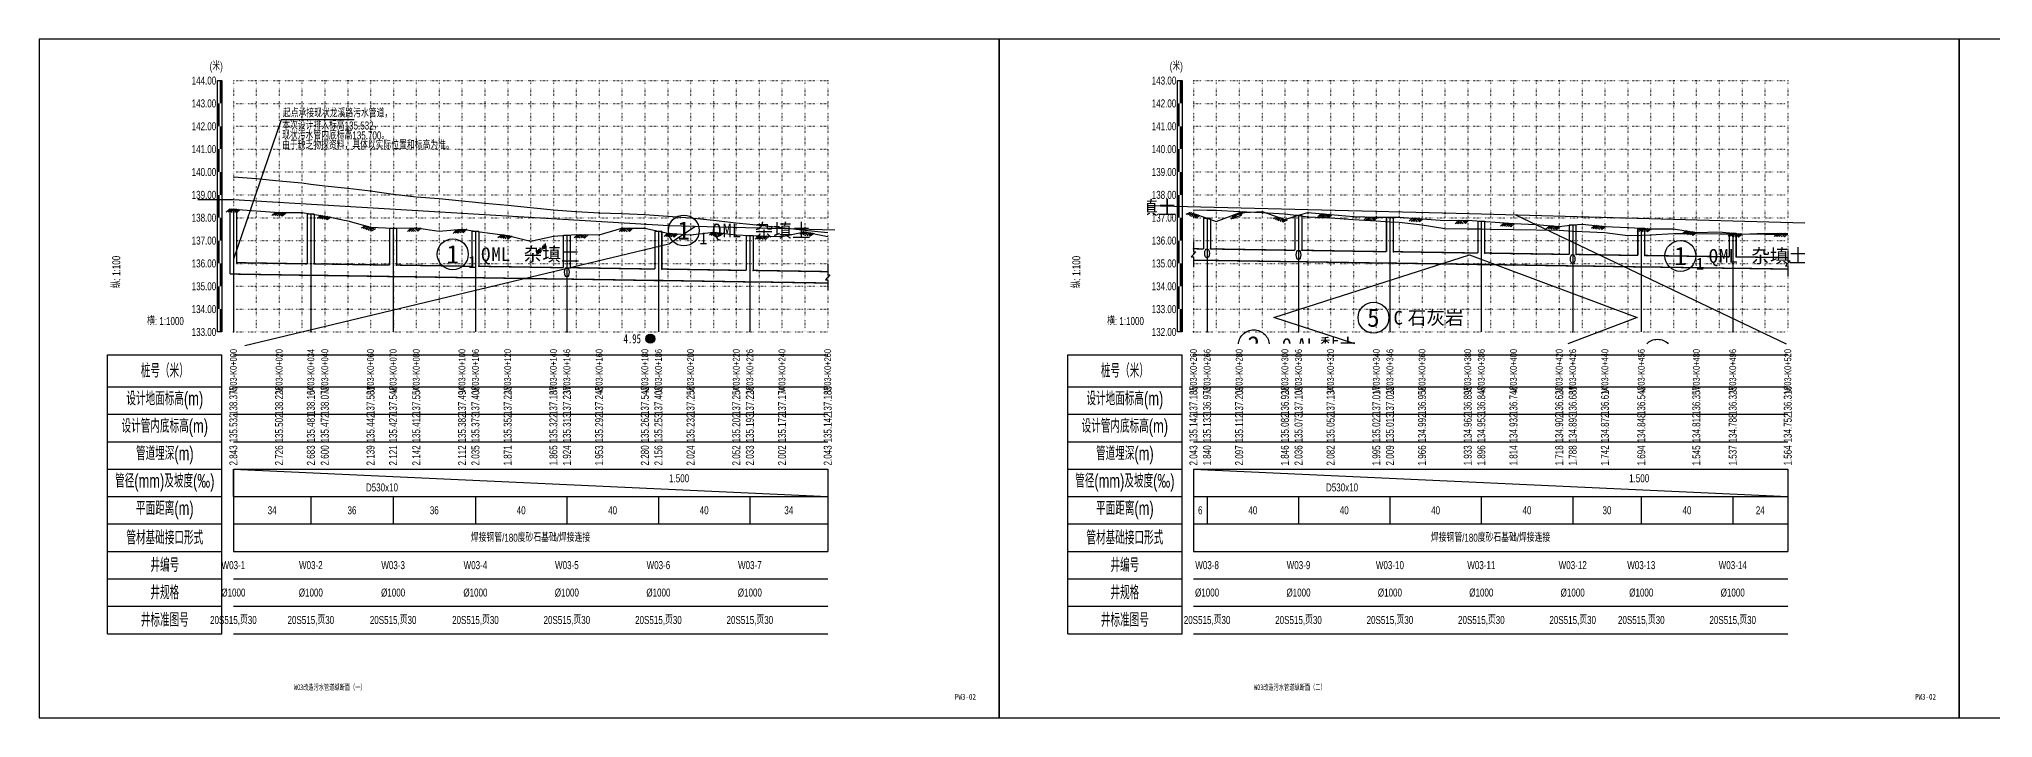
# Model space of a CAD drawing. Extents: x 529262 to 576451, y 2694391 to 2717535.
# Drawn here: x 571451 to 572306, y 2711447 to 2711744 of the extents above; entities that cross this region are included whole.
import ezdxf
from ezdxf.enums import TextEntityAlignment as Align
from ezdxf.xclip import XClip

# ---------------------------------------------------------------- set-up
doc = ezdxf.new("R2010")
doc.units = 0
doc.header["$XCLIPFRAME"] = 0
doc.linetypes.add('DOT', pattern=[6.35, 0, -6.35])
for name, color, linetype in [('GiCAD_PouMian', 7, 'Continuous'), ('GICAD_QUYANG', 7, 'Continuous'), ('GPSCOMMON', 7, 'Continuous'), ('P-说明', 7, 'Continuous'), ('PP-COM', 7, 'Continuous'), ('图框线', 7, 'Continuous'), ('地质-地层符号', 3, 'Continuous'), ('地质-地层线', 7, 'Continuous'), ('地质-地面线', 7, 'Continuous'), ('地质-标贯', 7, 'Continuous'), ('纵断_分栏文字', 7, 'Continuous'), ('纵断_分栏线', 5, 'Continuous'), ('纵断_地面线', 3, 'Continuous'), ('纵断_标注', 2, 'Continuous'), ('纵断_标注_支管', 2, 'Continuous'), ('纵断_表头', 2, 'Continuous'), ('纵断_设计线', 1, 'Continuous'), ('纵断_高程网格', 8, 'DOT')]:
    doc.layers.add(name, color=color, linetype=linetype)
doc.layers.add('纵断污水井', color=7, linetype='Continuous', lineweight=60)
doc.layers.add('纵断污水管', color=224, linetype='Continuous', lineweight=60)
doc.styles.add('JieTuHzTxt', font='smsim.shx', dxfattribs={"width": 0.7, "bigfont": 'smfs.shx'})
doc.styles.add('LZ_FONTS_FS', font='', dxfattribs={"width": 0.7})
doc.styles.add('SEMDI', font='smsim.shx', dxfattribs={"width": 0.75, "bigfont": 'smfs.shx'})
doc.styles.add('SMEDI', font='smsim.shx', dxfattribs={"width": 0.75, "height": 3.5, "bigfont": 'smfs.shx'})
doc.styles.add('地层编号', font='', dxfattribs={"width": 0.7, "height": 4})
doc.styles.add('宋体', font='', dxfattribs={"width": 0.75})
doc.styles.add('岩土名称', font='', dxfattribs={"width": 0.7, "height": 3})
doc.styles.add('时代', font='', dxfattribs={"width": 0.7, "height": 3})
doc.styles.add('标贯动探', font='', dxfattribs={"width": 0.7, "height": 2.5})
doc.styles.get('LZ_FONTS_FS').set_extended_font_data('FangSong_GB2312')
doc.styles.get('地层编号').set_extended_font_data('FangSong_GB2312')
doc.styles.get('宋体').set_extended_font_data('SimSun')
doc.styles.get('岩土名称').set_extended_font_data('FangSong_GB2312')
doc.styles.get('时代').set_extended_font_data('FangSong_GB2312')
doc.styles.get('标贯动探').set_extended_font_data('FangSong_GB2312')
doc.linetypes.add('bzhjcx', pattern='A,0.001,[2,XX1.shx,S=1,R=0,X=1,Y=0],-2', length=2.001)

# ---------------------------------------------------------------- blocks, each defined once
blk = doc.blocks.new('A3WK')
at = {"layer": '图框线'}
blk.add_lwpolyline([(0, 0), (420, 0), (420, 297), (0, 297), (0, 0)], dxfattribs=at)
blk = doc.blocks.new('市政排水（YZ）_zdbt')
at = {"color": 0, "linetype": 'ByBlock', "lineweight": -2}
for p, q in [((-50, 0), (0, 0)), ((-50, -122), (-50, 0)), ((0, -122), (0, 0)), ((-50, -14), (0, -14)), ((-50, -26), (0, -26)), ((-50, -38), (0, -38)), ((-50, -50), (0, -50)), ((-50, -62), (0, -62)), ((-50, -74), (0, -74)), ((-50, -86), (0, -86)), ((-50, -98), (0, -98)), ((-50, -110), (0, -110)), ((-50, -122), (0, -122))]:
    blk.add_line(p, q, dxfattribs=at)
at = {"color": 0, "linetype": 'ByBlock', "lineweight": -2, "char_height": 6, "attachment_point": 5, "style": 'JieTuHzTxt'}
for s, insert in [('桩号（米）', (-25, -7)), ('设计地面标高(m)', (-25, -20)), ('设计管内底标高(m)', (-25, -32)), ('管道埋深(m)', (-25, -44)), ('管径(mm)及坡度(‰)', (-25, -56)), ('平面距离(m)', (-25, -68)), ('管材基础接口形式', (-25, -80)), ('井编号', (-25, -92)), ('井规格', (-25, -104)), ('井标准图号', (-25, -116))]:
    blk.add_mtext(s, dxfattribs=dict(at, insert=insert))
blk = doc.blocks.new('VSDesignLineBlock')
at = {"color": 0, "linetype": 'Continuous'}
for p, q in [((-1.5, 0), (-3, -1.5)), ((-0.75, 0), (-2.25, -1.5)), ((0, 0), (-1.5, -1.5)), ((0, 0), (1.5, -1.5)), ((1.5, 0), (0.75, -0.75)), ((2.25, 0), (1.12, -1.12)), ((3, 0), (1.5, -1.5)), ((-0.98, -0.98), (-0.46, -1.5)), ((-0.5, -0.5), (0.5, -1.5))]:
    blk.add_line(p, q, dxfattribs=at)
blk = doc.blocks.new('A$C00E707AA')
at = {"layer": 'GiCAD_PouMian'}
h = blk.add_hatch(color=8, dxfattribs=at)
edge = h.paths.add_edge_path()
edge.add_arc((91.22, -30.45), 1, 0, 360)
at = {"layer": 'GICAD_QUYANG', "color": 8}
blk.add_circle((91.22, -30.45), 1, dxfattribs=at)
at = {"layer": '地质-地层符号', "color": 8, "linetype": 'Continuous'}
for centre in [(98.53, -6.77), (47.99, -11.97), (236.52, -17.34), (169.39, -30.84), (143.2, -36.89), (231.51, -38.95), (47.99, -43.22), (231.51, -60.83), (47.99, -72.85), (143.2, -71.89)]:
    blk.add_ellipse(centre, major_axis=(0, 3.38), ratio=1, dxfattribs=at)
at = {"layer": '地质-地层线', "color": 8}
for p, q in [((95.22, -9.7), (101.08, -5.85)), ((200.46, -8.36), (271.82, -42.32)), ((0, -32.5), (95.22, -9.7)), ((-20, -32.5), (0, -32.5)), ((271.82, -42.32), (291.82, -42.32))]:
    blk.add_line(p, q, dxfattribs=at)
at = {"layer": '地质-地层线', "color": 8, "linetype": 'bzhjcx'}
for p, q in [((147.58, -30.84), (190.42, -17.09)), ((190.42, -17.09), (227.05, -30.84)), ((190.42, -44.59), (147.58, -30.84)), ((227.05, -30.84), (190.42, -44.59)), ((190.42, -63.09), (271.82, -46.82)), ((271.82, -46.82), (291.82, -46.82)), ((-20, -60), (0, -60)), ((0, -60), (95.22, -70.7)), ((95.22, -70.7), (190.42, -63.09))]:
    blk.add_line(p, q, dxfattribs=at)
at = {"layer": '地质-地面线', "color": 8, "linetype": 'Continuous'}
for p, q in [((-20, 0), (0, 0)), ((0, 0), (95.22, -5.7)), ((95.22, -5.7), (190.42, -8.09)), ((190.42, -8.09), (271.82, -10.32)), ((271.82, -10.32), (291.82, -10.32))]:
    blk.add_line(p, q, dxfattribs=at)
at = {"layer": 'GICAD_QUYANG', "color": 8, "linetype": 'Continuous', "style": 'LZ_FONTS_FS', "width": 0.7}
blk.add_text('4.95', height=2, dxfattribs=at).set_placement((85.34, -31.45))
at = {"layer": '地质-地层符号', "color": 8, "linetype": 'Continuous'}
for s, height, style, p in [('1', 4, '地层编号', (97.15, -8.77)), ('1', 2.6, '地层编号', (101.92, -9.77)), ('Q', 3, '时代', (104.71, -8.27)), ('ML', 3, '时代', (106.99, -8.27)), ('杂填土', 3, '岩土名称', (114.02, -8.27)), ('1', 4, '地层编号', (46.61, -13.97)), ('1', 2.6, '地层编号', (51.38, -14.97)), ('Q', 3, '时代', (54.18, -13.47)), ('ML', 3, '时代', (56.45, -13.47)), ('杂填土', 3, '岩土名称', (63.48, -13.47)), ('1', 4, '地层编号', (235.14, -19.34)), ('Q', 3, '时代', (242.71, -18.84)), ('ML', 3, '时代', (244.98, -18.84)), ('杂填土', 3, '岩土名称', (252.01, -18.84)), ('1', 2.6, '地层编号', (239.91, -20.34)), ('5', 4, '地层编号', (168, -32.84)), ('C', 3, '时代', (173.77, -32.34)), ('石灰岩', 3, '岩土名称', (176.85, -32.34)), ('2', 4, '地层编号', (141.82, -38.89)), ('1', 2.6, '地层编号', (146.59, -39.89)), ('Q', 3, '时代', (149.39, -38.39)), ('AL', 3, '时代', (152.66, -38.39)), ('黏土', 3, '岩土名称', (157.65, -38.39)), ('2', 4, '地层编号', (230.12, -40.95)), ('Q', 3, '时代', (237.69, -40.45)), ('AL', 3, '时代', (240.96, -40.45)), ('黏土', 3, '岩土名称', (245.95, -40.45)), ('2', 4, '地层编号', (46.61, -45.22)), ('Q', 3, '时代', (54.18, -44.72)), ('AL', 3, '时代', (57.45, -44.72)), ('黏土', 3, '岩土名称', (62.44, -44.72)), ('1', 2.6, '地层编号', (234.89, -41.95)), ('1', 2.6, '地层编号', (51.38, -46.22)), ('5', 4, '地层编号', (230.12, -62.83)), ('C', 3, '时代', (235.89, -62.33)), ('石灰岩', 3, '岩土名称', (238.96, -62.33)), ('5', 4, '地层编号', (46.61, -74.85)), ('C', 3, '时代', (52.38, -74.35)), ('石灰岩', 3, '岩土名称', (55.45, -74.35)), ('5', 4, '地层编号', (141.82, -73.89)), ('C', 3, '时代', (147.59, -73.39)), ('石灰岩', 3, '岩土名称', (150.66, -73.39))]:
    blk.add_text(s, height=height, dxfattribs=dict(at, style=style)).set_placement(p)
at = {"layer": '地质-地层符号', "color": 8, "linetype": 'Continuous', "style": '时代', "width": 0.8}
for p in [(151.66, -38.89), (239.96, -40.95), (56.45, -45.22)]:
    blk.add_text('4', height=1.8, dxfattribs=at).set_placement(p)
at = {"layer": '地质-标贯', "color": 8, "linetype": 'Continuous', "style": '标贯动探'}
for p in [(8.2, -49), (280.02, -46.32)]:
    blk.add_text('N=8', height=2.5, dxfattribs=at).set_placement(p)

msp = doc.modelspace()

# ---------------------------------------------------------------- linework, layer by layer
for p in [(571956.269, 2711651.78), (571963.74, 2711651.691), (572003.738, 2711651.091), (572043.725, 2711650.491), (572083.708, 2711649.891), (572123.685, 2711649.292), (572153.686, 2711648.842), (571537.769, 2711645.68), (571571.657, 2711645.172), (571607.657, 2711644.632), (571643.657, 2711644.092), (571683.657, 2711643.492), (571723.712, 2711642.891), (571763.712, 2711642.291), (572193.694, 2711648.242)]:
    msp.add_point(p)
at = {"layer": 'GPSCOMMON'}
for p in [(571536.269, 2711615.361), (571956.269, 2711615.361)]:
    msp.add_point(p, dxfattribs=at)
at = {"layer": 'PP-COM'}
msp.add_line((571451.269, 2711446.518), (576451.269, 2711446.518), dxfattribs=at)
at = {"layer": '纵断_分栏文字'}
for p, q in [((571534.769, 2711669.111), (571537.769, 2711669.111)), ((571568.657, 2711667.004), (571571.657, 2711667.004)), ((572000.738, 2711666.449), (572003.738, 2711666.449)), ((571604.657, 2711660.845), (571607.657, 2711660.845)), ((571640.657, 2711659.441), (571643.657, 2711659.441)), ((571680.657, 2711657.725), (571683.657, 2711657.725)), ((571720.712, 2711659.45), (571723.712, 2711659.45)), ((571760.712, 2711657.622), (571763.712, 2711657.622)), ((571960.74, 2711665.091), (571963.74, 2711665.091)), ((572040.725, 2711665.579), (572043.725, 2711665.579)), ((572080.708, 2711663.848), (572083.708, 2711663.848)), ((572120.685, 2711662.176), (572123.685, 2711662.176)), ((572150.686, 2711660.78), (572153.686, 2711660.78)), ((572190.694, 2711658.606), (572193.694, 2711658.606)), ((571536.269, 2711555.361), (571536.269, 2711543.361)), ((571536.269, 2711555.361), (571536.269, 2711543.361)), ((571536.269, 2711543.361), (571536.269, 2711555.361)), ((571536.269, 2711555.361), (571796.269, 2711543.361)), ((571796.269, 2711555.361), (571796.269, 2711543.361)), ((571956.269, 2711555.361), (571956.269, 2711543.361)), ((571956.269, 2711555.361), (572216.269, 2711543.361)), ((572216.269, 2711555.361), (572216.269, 2711543.361)), ((571536.269, 2711543.361), (571536.269, 2711531.361)), ((571570.157, 2711543.361), (571570.157, 2711531.361)), ((571606.157, 2711543.361), (571606.157, 2711531.361)), ((571642.157, 2711543.361), (571642.157, 2711531.361)), ((571682.157, 2711543.361), (571682.157, 2711531.361)), ((571722.212, 2711543.361), (571722.212, 2711531.361)), ((571762.212, 2711543.361), (571762.212, 2711531.361)), ((571796.269, 2711543.361), (571796.269, 2711531.361)), ((571956.269, 2711543.361), (571956.269, 2711531.361)), ((571962.24, 2711543.361), (571962.24, 2711531.361)), ((572002.238, 2711543.361), (572002.238, 2711531.361)), ((572042.225, 2711543.361), (572042.225, 2711531.361)), ((572082.208, 2711543.361), (572082.208, 2711531.361)), ((572122.185, 2711543.361), (572122.185, 2711531.361)), ((572152.186, 2711543.361), (572152.186, 2711531.361)), ((572192.194, 2711543.361), (572192.194, 2711531.361)), ((572216.269, 2711543.361), (572216.269, 2711531.361)), ((571536.269, 2711531.361), (571536.269, 2711519.361)), ((571536.269, 2711531.361), (571536.269, 2711519.361)), ((571796.269, 2711531.361), (571796.269, 2711519.361)), ((571956.269, 2711531.361), (571956.269, 2711519.361)), ((572216.269, 2711531.361), (572216.269, 2711519.361))]:
    msp.add_line(p, q, dxfattribs=at)
at = {"layer": '纵断_分栏文字', "color": 3}
msp.add_lwpolyline([(571589.152, 2711708.123), (571557.209, 2711708.122), (571536.269, 2711647.287)], dxfattribs=at)
at = {"layer": '纵断_分栏线'}
for p, q in [((571536.269, 2711605.361), (571796.269, 2711605.361)), ((571956.269, 2711605.361), (572216.269, 2711605.361)), ((571536.269, 2711591.361), (571796.269, 2711591.361)), ((571956.269, 2711591.361), (572216.269, 2711591.361)), ((571536.269, 2711579.361), (571796.269, 2711579.361)), ((571956.269, 2711579.361), (572216.269, 2711579.361)), ((571536.269, 2711567.361), (571796.269, 2711567.361)), ((571956.269, 2711567.361), (572216.269, 2711567.361)), ((571536.269, 2711555.361), (571796.269, 2711555.361)), ((571956.269, 2711555.361), (572216.269, 2711555.361)), ((571536.269, 2711543.361), (571796.269, 2711543.361)), ((571956.269, 2711543.361), (572216.269, 2711543.361)), ((571536.269, 2711531.361), (571796.269, 2711531.361)), ((571956.269, 2711531.361), (572216.269, 2711531.361)), ((571536.269, 2711519.361), (571796.269, 2711519.361)), ((571956.269, 2711519.361), (572216.269, 2711519.361)), ((571536.269, 2711507.361), (571796.269, 2711507.361)), ((571956.269, 2711507.361), (572216.269, 2711507.361)), ((571536.269, 2711495.361), (571796.269, 2711495.361)), ((571956.269, 2711495.361), (572216.269, 2711495.361)), ((571536.269, 2711483.361), (571796.269, 2711483.361)), ((571956.269, 2711483.361), (572216.269, 2711483.361))]:
    msp.add_line(p, q, dxfattribs=at)
at = {"layer": '纵断_地面线'}
for points in [[(571536.269, 2711683.301), (571546.269, 2711682.521), (571556.269, 2711681.561), (571566.269, 2711680.601), (571570.157, 2711680.096), (571576.269, 2711679.301), (571586.269, 2711678.351), (571596.269, 2711677.061), (571606.157, 2711675.726), (571606.269, 2711675.711), (571616.269, 2711674.501), (571626.269, 2711673.701), (571636.269, 2711672.741), (571642.157, 2711672.176), (571646.269, 2711671.781), (571656.269, 2711670.821), (571666.269, 2711669.851), (571676.269, 2711668.871), (571682.157, 2711668.365), (571686.269, 2711668.011), (571696.269, 2711667.541), (571706.269, 2711667.171), (571716.269, 2711666.801), (571722.212, 2711666.337), (571726.269, 2711666.021), (571736.269, 2711665.291), (571746.269, 2711664.231), (571756.269, 2711663.171), (571762.212, 2711662.541), (571766.269, 2711662.111), (571776.269, 2711661.051), (571786.269, 2711659.941), (571796.269, 2711658.871)], [(571956.269, 2711668.871), (571962.24, 2711668.728), (571966.269, 2711668.631), (571976.269, 2711668.131), (571986.269, 2711667.611), (571996.269, 2711667.041), (572002.238, 2711666.307), (572006.269, 2711665.811), (572016.269, 2711665.331), (572026.269, 2711664.511), (572036.269, 2711663.961), (572042.225, 2711663.627), (572046.269, 2711663.401), (572056.269, 2711662.251), (572066.269, 2711660.681), (572076.269, 2711660.511), (572082.208, 2711660.422), (572086.269, 2711660.361), (572096.269, 2711660.211), (572106.269, 2711660.021), (572116.269, 2711659.881), (572122.185, 2711659.544), (572126.269, 2711659.311), (572136.269, 2711658.871), (572146.269, 2711657.521), (572152.186, 2711657.71), (572156.269, 2711657.841), (572166.269, 2711658.381), (572176.269, 2711658.411), (572186.269, 2711658.321), (572192.194, 2711658.273), (572196.269, 2711658.241), (572206.269, 2711658.151), (572216.269, 2711658.141)]]:
    msp.add_lwpolyline(points, dxfattribs=at)
at = {"layer": '纵断_标注'}
for p, q in [((571536.269, 2711669.111), (571536.269, 2711615.361)), ((571570.157, 2711667.004), (571570.157, 2711615.361)), ((572002.238, 2711666.449), (572002.238, 2711615.361)), ((571606.157, 2711660.845), (571606.157, 2711615.361)), ((571642.157, 2711659.441), (571642.157, 2711615.361)), ((571682.157, 2711657.725), (571682.157, 2711615.361)), ((571722.212, 2711659.45), (571722.212, 2711615.361)), ((571762.212, 2711657.622), (571762.212, 2711615.361)), ((571962.24, 2711665.091), (571962.24, 2711615.361)), ((572042.225, 2711665.579), (572042.225, 2711615.361)), ((572082.208, 2711663.848), (572082.208, 2711615.361)), ((572122.185, 2711662.176), (572122.185, 2711615.361)), ((572152.186, 2711660.78), (572152.186, 2711615.361)), ((572192.194, 2711658.606), (572192.194, 2711615.361))]:
    msp.add_line(p, q, dxfattribs=at)
for points in [[(571481.269, 2711615.361, 0, 0, 0), (571481.269, 2711640.694, 1, 0, 0), (571481.269, 2711648.694, 0, 0, 0)], [(571901.269, 2711615.361, 0, 0, 0), (571901.269, 2711640.694, 1, 0, 0), (571901.269, 2711648.694, 0, 0, 0)], [(571481.269, 2711615.361, 0, 0, 0), (571506.603, 2711615.361, 1, 0, 0), (571514.603, 2711615.361, 0, 0, 0)], [(571901.269, 2711615.361, 0, 0, 0), (571926.603, 2711615.361, 1, 0, 0), (571934.603, 2711615.361, 0, 0, 0)]]:
    msp.add_lwpolyline(points, format="xyseb", dxfattribs=at)
for points in [[(571956.269, 2711654.78), (571956.269, 2711650.38), (571957.269, 2711650.38), (571955.269, 2711648.18), (571956.269, 2711648.18), (571956.269, 2711643.78)], [(572216.269, 2711650.88), (572216.269, 2711646.48), (572217.269, 2711646.48), (572215.269, 2711644.28), (572216.269, 2711644.28), (572216.269, 2711639.88)], [(571796.269, 2711644.78), (571796.269, 2711640.38), (571797.269, 2711640.38), (571795.269, 2711638.18), (571796.269, 2711638.18), (571796.269, 2711633.78)]]:
    msp.add_lwpolyline(points, dxfattribs=at)
at = {"layer": '纵断_标注_支管'}
for p in [(571682.157, 2711615.361), (571682.157, 2711615.361), (571962.24, 2711615.361), (571962.24, 2711615.361), (572002.238, 2711615.361), (572122.185, 2711615.361), (572122.185, 2711615.361)]:
    msp.add_point(p, dxfattribs=at)
at = {"layer": '纵断_表头', "const_width": 1}
for points in [[(571530.769, 2711715.361), (571530.769, 2711725.361)], [(571950.769, 2711715.361), (571950.769, 2711725.361)], [(571529.769, 2711705.361), (571529.769, 2711715.361)], [(571949.769, 2711705.361), (571949.769, 2711715.361)], [(571530.769, 2711695.361), (571530.769, 2711705.361)], [(571950.769, 2711695.361), (571950.769, 2711705.361)], [(571529.769, 2711685.361), (571529.769, 2711695.361)], [(571949.769, 2711685.361), (571949.769, 2711695.361)], [(571530.769, 2711675.361), (571530.769, 2711685.361)], [(571950.769, 2711675.361), (571950.769, 2711685.361)], [(571529.769, 2711665.361), (571529.769, 2711675.361)], [(571949.769, 2711665.361), (571949.769, 2711675.361)], [(571530.769, 2711655.361), (571530.769, 2711665.361)], [(571950.769, 2711655.361), (571950.769, 2711665.361)], [(571529.769, 2711645.361), (571529.769, 2711655.361)], [(571949.769, 2711645.361), (571949.769, 2711655.361)], [(571530.769, 2711635.361), (571530.769, 2711645.361)], [(571950.769, 2711635.361), (571950.769, 2711645.361)], [(571529.769, 2711625.361), (571529.769, 2711635.361)], [(571949.769, 2711625.361), (571949.769, 2711635.361)], [(571530.769, 2711615.361), (571530.769, 2711625.361)], [(571950.769, 2711615.361), (571950.769, 2711625.361)]]:
    msp.add_lwpolyline(points, dxfattribs=at)
at = {"layer": '纵断_表头'}
for points in [[(571531.269, 2711615.361), (571529.269, 2711615.361), (571529.269, 2711725.361), (571531.269, 2711725.361), (571531.269, 2711615.361)], [(571951.269, 2711615.361), (571949.269, 2711615.361), (571949.269, 2711725.361), (571951.269, 2711725.361), (571951.269, 2711615.361)]]:
    msp.add_lwpolyline(points, dxfattribs=at)
at = {"layer": '纵断_设计线'}
for points in [[(571536.269, 2711669.111), (571546.269, 2711668.391), (571556.269, 2711667.641), (571566.269, 2711667.591), (571570.157, 2711667.004), (571576.269, 2711666.081), (571586.269, 2711664.061), (571596.269, 2711661.171), (571606.157, 2711660.845), (571606.269, 2711660.841), (571616.269, 2711660.901), (571626.269, 2711659.541), (571636.269, 2711660.301), (571642.157, 2711659.441), (571646.269, 2711658.841), (571656.269, 2711657.591), (571666.269, 2711655.163), (571676.269, 2711657.231), (571682.157, 2711657.725), (571686.269, 2711658.071), (571696.269, 2711657.811), (571706.269, 2711660.761), (571716.269, 2711660.781), (571722.212, 2711659.45), (571726.269, 2711658.541), (571736.269, 2711657.921), (571746.269, 2711659.031), (571756.269, 2711657.901), (571762.212, 2711657.622), (571766.269, 2711657.431), (571776.269, 2711657.101), (571786.269, 2711659.201), (571796.269, 2711657.211)], [(571956.269, 2711667.211), (571962.24, 2711665.091), (571966.269, 2711663.661), (571976.269, 2711667.451), (571986.269, 2711668.111), (571996.269, 2711664.641), (572002.238, 2711666.449), (572006.269, 2711667.671), (572016.269, 2711666.701), (572026.269, 2711665.911), (572036.269, 2711665.531), (572042.225, 2711665.579), (572046.269, 2711665.611), (572056.269, 2711664.941), (572066.269, 2711664.121), (572076.269, 2711664.311), (572082.208, 2711663.848), (572086.269, 2711663.531), (572096.269, 2711662.821), (572106.269, 2711662.441), (572116.269, 2711661.561), (572122.185, 2711662.176), (572126.269, 2711662.601), (572136.269, 2711661.501), (572146.269, 2711661.111), (572152.186, 2711660.78), (572156.269, 2711660.551), (572166.269, 2711660.431), (572176.269, 2711658.931), (572186.269, 2711659.181), (572192.194, 2711658.606), (572196.269, 2711658.211), (572206.269, 2711658.661), (572216.269, 2711658.521)]]:
    msp.add_lwpolyline(points, dxfattribs=at)
at = {"layer": '纵断_高程网格', "ltscale": 0.0787}
for p, q in [((571536.269, 2711725.361), (571796.269, 2711725.361)), ((571536.269, 2711725.361), (571536.269, 2711615.361)), ((571546.269, 2711725.361), (571546.269, 2711615.361)), ((571556.269, 2711725.361), (571556.269, 2711615.361)), ((571566.269, 2711725.361), (571566.269, 2711615.361)), ((571576.269, 2711725.361), (571576.269, 2711615.361)), ((571586.269, 2711725.361), (571586.269, 2711615.361)), ((571596.269, 2711725.361), (571596.269, 2711615.361)), ((571606.269, 2711725.361), (571606.269, 2711615.361)), ((571616.269, 2711725.361), (571616.269, 2711615.361)), ((571626.269, 2711725.361), (571626.269, 2711615.361)), ((571636.269, 2711725.361), (571636.269, 2711615.361)), ((571646.269, 2711725.361), (571646.269, 2711615.361)), ((571656.269, 2711725.361), (571656.269, 2711615.361)), ((571666.269, 2711725.361), (571666.269, 2711615.361)), ((571676.269, 2711725.361), (571676.269, 2711615.361)), ((571686.269, 2711725.361), (571686.269, 2711615.361)), ((571696.269, 2711725.361), (571696.269, 2711615.361)), ((571706.269, 2711725.361), (571706.269, 2711615.361)), ((571716.269, 2711725.361), (571716.269, 2711615.361)), ((571726.269, 2711725.361), (571726.269, 2711615.361)), ((571736.269, 2711725.361), (571736.269, 2711615.361)), ((571746.269, 2711725.361), (571746.269, 2711615.361)), ((571756.269, 2711725.361), (571756.269, 2711615.361)), ((571766.269, 2711725.361), (571766.269, 2711615.361)), ((571776.269, 2711725.361), (571776.269, 2711615.361)), ((571786.269, 2711725.361), (571786.269, 2711615.361)), ((571796.269, 2711725.361), (571796.269, 2711615.361)), ((571956.269, 2711725.361), (572216.269, 2711725.361)), ((571956.269, 2711725.361), (571956.269, 2711615.361)), ((571966.269, 2711725.361), (571966.269, 2711615.361)), ((571976.269, 2711725.361), (571976.269, 2711615.361)), ((571986.269, 2711725.361), (571986.269, 2711615.361)), ((571996.269, 2711725.361), (571996.269, 2711615.361)), ((572006.269, 2711725.361), (572006.269, 2711615.361)), ((572016.269, 2711725.361), (572016.269, 2711615.361)), ((572026.269, 2711725.361), (572026.269, 2711615.361)), ((572036.269, 2711725.361), (572036.269, 2711615.361)), ((572046.269, 2711725.361), (572046.269, 2711615.361)), ((572056.269, 2711725.361), (572056.269, 2711615.361)), ((572066.269, 2711725.361), (572066.269, 2711615.361)), ((572076.269, 2711725.361), (572076.269, 2711615.361)), ((572086.269, 2711725.361), (572086.269, 2711615.361)), ((572096.269, 2711725.361), (572096.269, 2711615.361)), ((572106.269, 2711725.361), (572106.269, 2711615.361)), ((572116.269, 2711725.361), (572116.269, 2711615.361)), ((572126.269, 2711725.361), (572126.269, 2711615.361)), ((572136.269, 2711725.361), (572136.269, 2711615.361)), ((572146.269, 2711725.361), (572146.269, 2711615.361)), ((572156.269, 2711725.361), (572156.269, 2711615.361)), ((572166.269, 2711725.361), (572166.269, 2711615.361)), ((572176.269, 2711725.361), (572176.269, 2711615.361)), ((572186.269, 2711725.361), (572186.269, 2711615.361)), ((572196.269, 2711725.361), (572196.269, 2711615.361)), ((572206.269, 2711725.361), (572206.269, 2711615.361)), ((572216.269, 2711725.361), (572216.269, 2711615.361)), ((571536.269, 2711715.361), (571796.269, 2711715.361)), ((571956.269, 2711715.361), (572216.269, 2711715.361)), ((571536.269, 2711705.361), (571796.269, 2711705.361)), ((571956.269, 2711705.361), (572216.269, 2711705.361)), ((571536.269, 2711695.361), (571796.269, 2711695.361)), ((571956.269, 2711695.361), (572216.269, 2711695.361)), ((571536.269, 2711685.361), (571796.269, 2711685.361)), ((571956.269, 2711685.361), (572216.269, 2711685.361)), ((571536.269, 2711675.361), (571796.269, 2711675.361)), ((571956.269, 2711675.361), (572216.269, 2711675.361)), ((571536.269, 2711665.361), (571796.269, 2711665.361)), ((571956.269, 2711665.361), (572216.269, 2711665.361)), ((571536.269, 2711655.361), (571796.269, 2711655.361)), ((571956.269, 2711655.361), (572216.269, 2711655.361)), ((571536.269, 2711645.361), (571796.269, 2711645.361)), ((571956.269, 2711645.361), (572216.269, 2711645.361)), ((571536.269, 2711635.361), (571796.269, 2711635.361)), ((571956.269, 2711635.361), (572216.269, 2711635.361)), ((571536.269, 2711625.361), (571796.269, 2711625.361)), ((571956.269, 2711625.361), (572216.269, 2711625.361)), ((571536.269, 2711615.361), (571796.269, 2711615.361)), ((571956.269, 2711615.361), (572216.269, 2711615.361))]:
    msp.add_line(p, q, dxfattribs=at)
at = {"layer": '纵断污水井', "const_width": 0.6}
for points in [[(571534.769, 2711669.111), (571534.769, 2711640.68)], [(571537.769, 2711669.111), (571537.769, 2711645.681)], [(571568.657, 2711667.004), (571568.657, 2711645.172)], [(571571.657, 2711667.004), (571571.657, 2711645.171)], [(572000.738, 2711666.449), (572000.738, 2711651.091)], [(572003.738, 2711666.449), (572003.738, 2711651.091)], [(572040.725, 2711665.579), (572040.725, 2711650.491)], [(572043.725, 2711665.579), (572043.725, 2711650.491)], [(571604.657, 2711660.845), (571604.657, 2711644.632)], [(571607.657, 2711660.845), (571607.657, 2711644.631)], [(571640.657, 2711659.441), (571640.657, 2711644.092)], [(571643.657, 2711659.441), (571643.657, 2711644.091)], [(571680.657, 2711657.725), (571680.657, 2711643.492)], [(571683.657, 2711657.725), (571683.657, 2711643.491)], [(571720.712, 2711659.45), (571720.712, 2711642.891)], [(571723.712, 2711659.45), (571723.712, 2711642.891)], [(571760.712, 2711657.622), (571760.712, 2711642.291)], [(571763.712, 2711657.622), (571763.712, 2711642.291)], [(571960.74, 2711665.091), (571960.74, 2711651.691)], [(571963.74, 2711665.091), (571963.74, 2711651.691)], [(572080.708, 2711663.848), (572080.708, 2711649.891)], [(572083.708, 2711663.848), (572083.708, 2711649.891)], [(572120.685, 2711662.176), (572120.685, 2711649.292)], [(572123.685, 2711662.176), (572123.685, 2711649.291)], [(572150.686, 2711660.78), (572150.686, 2711648.842)], [(572153.686, 2711660.78), (572153.686, 2711648.841)], [(572190.694, 2711658.606), (572190.694, 2711648.242)], [(572193.694, 2711658.606), (572193.694, 2711648.241)], [(571534.769, 2711640.681), (571537.769, 2711640.681)], [(571568.657, 2711640.171), (571571.657, 2711640.171)], [(571960.74, 2711646.691), (571963.74, 2711646.691)], [(572000.738, 2711646.091), (572003.738, 2711646.091)], [(572040.725, 2711645.491), (572043.725, 2711645.491)], [(572080.708, 2711644.891), (572083.708, 2711644.891)], [(572120.685, 2711644.291), (572123.685, 2711644.291)], [(572150.686, 2711643.841), (572153.686, 2711643.841)], [(572190.694, 2711643.241), (572193.694, 2711643.241)], [(571604.657, 2711639.631), (571607.657, 2711639.631)], [(571640.657, 2711639.091), (571643.657, 2711639.091)], [(571680.657, 2711638.491), (571683.657, 2711638.491)], [(571720.712, 2711637.891), (571723.712, 2711637.891)], [(571760.712, 2711637.291), (571763.712, 2711637.291)]]:
    msp.add_lwpolyline(points, dxfattribs=at)
at = {"layer": '纵断污水管', "const_width": 0.6}
for points in [[(571956.269, 2711651.78), (571960.74, 2711651.691)], [(571963.74, 2711651.691), (572000.738, 2711651.091)], [(572003.738, 2711651.091), (572040.725, 2711650.491)], [(572043.725, 2711650.491), (572080.708, 2711649.891)], [(572083.708, 2711649.891), (572120.685, 2711649.292)], [(572123.685, 2711649.292), (572150.686, 2711648.842)], [(572153.686, 2711648.842), (572190.694, 2711648.242)], [(571537.769, 2711645.68), (571568.657, 2711645.172)], [(571537.769, 2711640.68), (571568.657, 2711640.172)], [(571571.657, 2711645.172), (571604.657, 2711644.632)], [(571571.657, 2711640.172), (571604.657, 2711639.632)], [(571607.657, 2711644.632), (571640.657, 2711644.092)], [(571643.657, 2711644.092), (571680.657, 2711643.492)], [(571683.657, 2711643.492), (571720.712, 2711642.891)], [(571723.712, 2711642.891), (571760.712, 2711642.291)], [(571763.712, 2711642.291), (571796.269, 2711641.78)], [(571956.269, 2711646.78), (571960.74, 2711646.691)], [(571963.74, 2711646.691), (572000.738, 2711646.091)], [(572003.738, 2711646.091), (572040.725, 2711645.491)], [(572043.725, 2711645.491), (572080.708, 2711644.891)], [(572083.708, 2711644.891), (572120.685, 2711644.292)], [(572123.685, 2711644.292), (572150.686, 2711643.842)], [(572153.686, 2711643.842), (572190.694, 2711643.242)], [(572193.694, 2711648.242), (572216.269, 2711647.88)], [(572193.694, 2711643.242), (572216.269, 2711642.88)], [(571607.657, 2711639.632), (571640.657, 2711639.092)], [(571643.657, 2711639.092), (571680.657, 2711638.492)], [(571683.657, 2711638.492), (571720.712, 2711637.891)], [(571723.712, 2711637.891), (571760.712, 2711637.291)], [(571763.712, 2711637.291), (571796.269, 2711636.78)]]:
    msp.add_lwpolyline(points, dxfattribs=at)
at = {"layer": '纵断污水管', "lineweight": 30}
for centre in [(571962.24, 2711649.731), (571962.24, 2711649.731), (572002.238, 2711649.131), (572122.185, 2711647.332), (572122.185, 2711647.332), (571682.157, 2711641.532), (571682.157, 2711641.532)]:
    msp.add_ellipse(centre, major_axis=(0, 2), ratio=0.5, dxfattribs=at)

# ---------------------------------------------------------------- block references
at = {"layer": 'GPSCOMMON'}
ref = msp.add_blockref('A$C00E707AA', (571696.269, 2711683.311), dxfattribs=dict(at, xscale=2, yscale=2))
XClip(ref).set_block_clipping_path([(119.871289846, -36.534542125), (263.7473513965, 1.5076587866)])
ref = msp.add_blockref('A$C00E707AA', (571536.269, 2711673.311), dxfattribs=dict(at, xscale=2, yscale=2))
XClip(ref).set_block_clipping_path([(-7.8105536246, -31.8971695665), (131.5426448746, 8.7056341695)])
at = {"layer": '纵断_标注'}
for p, rotation in [((571536.269, 2711669.111), 355.8818128185699), ((571556.215, 2711667.645), 355.7108492987629), ((571576.104, 2711666.106), 351.4132122452507), ((571956.269, 2711667.211), 340.455191454332), ((571975.049, 2711666.988), 20.75670817743034), ((571994.463, 2711665.268), 340.8632258195187), ((572013.872, 2711666.933), 354.4596531251592), ((571595.521, 2711661.387), 343.8807144461231), ((571615.485, 2711660.896), 0.3437705521955988), ((571635.367, 2711660.232), 4.346124353380049), ((571655.189, 2711657.726), 352.874983650933), ((571688.422, 2711658.015), 358.5106452747453), ((571707.994, 2711660.764), 0.1145914063444935), ((571727.743, 2711658.45), 356.4522029297349), ((571747.656, 2711658.874), 353.5529249977827), ((571767.59, 2711657.387), 358.1099251763836), ((571787.346, 2711658.987), 348.7451702010762), ((572033.825, 2711665.624), 357.8238116816099), ((572053.806, 2711665.106), 356.166912484996), ((572073.765, 2711664.263), 1.088488564120865), ((572093.716, 2711663.002), 355.9388156923055), ((572113.673, 2711661.789), 354.970927706376), ((572133.565, 2711661.798), 353.7227031125733), ((572153.53, 2711660.704), 356.7947840677749), ((572173.445, 2711659.355), 351.4692343898597), ((572193.377, 2711658.491), 354.4596424121939), ((572213.352, 2711658.562), 359.197911489319), ((571670.37, 2711652.111), 40.95798066964991)]:
    msp.add_blockref('VSDesignLineBlock', p, dxfattribs=dict(at, rotation=rotation))
at = {"layer": '纵断_表头'}
for name, p in [('A3WK', (571451.268, 2711446.514)), ('A3WK', (571451.269, 2711446.515)), ('A3WK', (571871.268, 2711446.514)), ('A3WK', (571871.269, 2711446.515)), ('A3WK', (572291.268, 2711446.514)), ('A3WK', (572291.269, 2711446.515)), ('市政排水（YZ）_zdbt', (571531.269, 2711605.361)), ('市政排水（YZ）_zdbt', (571951.269, 2711605.361))]:
    msp.add_blockref(name, p, dxfattribs=at)

# ---------------------------------------------------------------- texts
at = {"layer": 'P-说明', "style": '宋体'}
for s, width, p in [('W03改造污水管道纵断面（一）', 0.65, (571578.466, 2711459.975)), ('W03改造污水管道纵断面（二）', 0.65, (571998.466, 2711459.975)), ('PW3-02', 0.75, (571856.54, 2711455.745)), ('PW3-02', 0.75, (572276.54, 2711455.745))]:
    msp.add_text(s, height=2.5, dxfattribs=dict(at, width=width)).set_placement(p, align=Align.MIDDLE_CENTER)
at = {"layer": '纵断_分栏文字', "color": 3, "style": 'SMEDI', "width": 0.75}
for s, p in [('起点承接现状龙溪路污水管道，', (571557.961, 2711709.281)), ('现状污水管内底标高135.700。', (571557.605, 2711699.637)), ('本次设计排入标高135.532，', (571557.639, 2711703.944)), ('由于缺乏物探资料，具体以实际位置和标高为准。', (571557.57, 2711695.33))]:
    msp.add_text(s, height=3.5, rotation=0.000481, dxfattribs=at).set_placement(p)
at = {"layer": '纵断_分栏文字', "style": 'SEMDI'}
for s, height, width, p in [('W03-K0+034', 3, 0.65, (571570.157, 2711598.361)), ('W03-K0+000', 3, 0.65, (571536.269, 2711598.361)), ('W03-K0+020', 3, 0.65, (571556.269, 2711598.361)), ('W03-K0+040', 3, 0.65, (571576.269, 2711598.361)), ('W03-K0+060', 3, 0.65, (571596.269, 2711598.361)), ('W03-K0+070', 3, 0.65, (571606.157, 2711598.361)), ('W03-K0+080', 3, 0.65, (571616.269, 2711598.361)), ('W03-K0+100', 3, 0.65, (571636.269, 2711598.361)), ('W03-K0+106', 3, 0.65, (571642.157, 2711598.361)), ('W03-K0+120', 3, 0.65, (571656.269, 2711598.361)), ('W03-K0+140', 3, 0.65, (571676.269, 2711598.361)), ('W03-K0+146', 3, 0.65, (571682.157, 2711598.361)), ('W03-K0+160', 3, 0.65, (571696.269, 2711598.361)), ('W03-K0+180', 3, 0.65, (571716.269, 2711598.361)), ('W03-K0+186', 3, 0.65, (571722.212, 2711598.361)), ('W03-K0+200', 3, 0.65, (571736.269, 2711598.361)), ('W03-K0+220', 3, 0.65, (571756.269, 2711598.361)), ('W03-K0+226', 3, 0.65, (571762.212, 2711598.361)), ('W03-K0+240', 3, 0.65, (571776.269, 2711598.361)), ('W03-K0+260', 3, 0.65, (571796.269, 2711598.361)), ('W03-K0+260', 3, 0.65, (571956.269, 2711598.361)), ('W03-K0+266', 3, 0.65, (571962.24, 2711598.361)), ('W03-K0+280', 3, 0.65, (571976.269, 2711598.361)), ('W03-K0+300', 3, 0.65, (571996.269, 2711598.361)), ('W03-K0+306', 3, 0.65, (572002.238, 2711598.361)), ('W03-K0+320', 3, 0.65, (572016.269, 2711598.361)), ('W03-K0+340', 3, 0.65, (572036.269, 2711598.361)), ('W03-K0+346', 3, 0.65, (572042.225, 2711598.361)), ('W03-K0+360', 3, 0.65, (572056.269, 2711598.361)), ('W03-K0+380', 3, 0.65, (572076.269, 2711598.361)), ('W03-K0+386', 3, 0.65, (572082.208, 2711598.361)), ('W03-K0+400', 3, 0.65, (572096.269, 2711598.361)), ('W03-K0+420', 3, 0.65, (572116.269, 2711598.361)), ('W03-K0+426', 3, 0.65, (572122.185, 2711598.361)), ('W03-K0+440', 3, 0.65, (572136.269, 2711598.361)), ('W03-K0+456', 3, 0.65, (572152.186, 2711598.361)), ('W03-K0+480', 3, 0.65, (572176.269, 2711598.361)), ('W03-K0+496', 3, 0.65, (572192.194, 2711598.361)), ('W03-K0+520', 3, 0.65, (572216.269, 2711598.361)), ('138.375', 3.5, 0.75, (571536.269, 2711585.361)), ('138.228', 3.5, 0.75, (571556.269, 2711585.361)), ('138.164', 3.5, 0.75, (571570.157, 2711585.361)), ('138.072', 3.5, 0.75, (571576.269, 2711585.361)), ('137.581', 3.5, 0.75, (571596.269, 2711585.361)), ('137.548', 3.5, 0.75, (571606.157, 2711585.361)), ('137.554', 3.5, 0.75, (571616.269, 2711585.361)), ('137.494', 3.5, 0.75, (571636.269, 2711585.361)), ('137.408', 3.5, 0.75, (571642.157, 2711585.361)), ('137.223', 3.5, 0.75, (571656.269, 2711585.361)), ('137.187', 3.5, 0.75, (571676.269, 2711585.361)), ('137.237', 3.5, 0.75, (571682.157, 2711585.361)), ('137.245', 3.5, 0.75, (571696.269, 2711585.361)), ('137.542', 3.5, 0.75, (571716.269, 2711585.361)), ('137.409', 3.5, 0.75, (571722.212, 2711585.361)), ('137.256', 3.5, 0.75, (571736.269, 2711585.361)), ('137.254', 3.5, 0.75, (571756.269, 2711585.361)), ('137.226', 3.5, 0.75, (571762.212, 2711585.361)), ('137.174', 3.5, 0.75, (571776.269, 2711585.361)), ('137.185', 3.5, 0.75, (571796.269, 2711585.361)), ('137.185', 3.5, 0.75, (571956.269, 2711585.361)), ('136.973', 3.5, 0.75, (571962.24, 2711585.361)), ('137.209', 3.5, 0.75, (571976.269, 2711585.361)), ('136.928', 3.5, 0.75, (571996.269, 2711585.361)), ('137.109', 3.5, 0.75, (572002.238, 2711585.361)), ('137.134', 3.5, 0.75, (572016.269, 2711585.361)), ('137.017', 3.5, 0.75, (572036.269, 2711585.361)), ('137.022', 3.5, 0.75, (572042.225, 2711585.361)), ('136.958', 3.5, 0.75, (572056.269, 2711585.361)), ('136.895', 3.5, 0.75, (572076.269, 2711585.361)), ('136.849', 3.5, 0.75, (572082.208, 2711585.361)), ('136.746', 3.5, 0.75, (572096.269, 2711585.361)), ('136.620', 3.5, 0.75, (572116.269, 2711585.361)), ('136.681', 3.5, 0.75, (572122.185, 2711585.361)), ('136.614', 3.5, 0.75, (572136.269, 2711585.361)), ('136.542', 3.5, 0.75, (572152.186, 2711585.361)), ('136.357', 3.5, 0.75, (572176.269, 2711585.361)), ('136.325', 3.5, 0.75, (572192.194, 2711585.361)), ('136.316', 3.5, 0.75, (572216.269, 2711585.361)), ('135.532', 3.5, 0.75, (571536.269, 2711573.361)), ('135.502', 3.5, 0.75, (571556.269, 2711573.361)), ('135.481', 3.5, 0.75, (571570.157, 2711573.361)), ('135.472', 3.5, 0.75, (571576.269, 2711573.361)), ('135.442', 3.5, 0.75, (571596.269, 2711573.361)), ('135.427', 3.5, 0.75, (571606.157, 2711573.361)), ('135.412', 3.5, 0.75, (571616.269, 2711573.361)), ('135.382', 3.5, 0.75, (571636.269, 2711573.361)), ('135.373', 3.5, 0.75, (571642.157, 2711573.361)), ('135.352', 3.5, 0.75, (571656.269, 2711573.361)), ('135.322', 3.5, 0.75, (571676.269, 2711573.361)), ('135.313', 3.5, 0.75, (571682.157, 2711573.361)), ('135.292', 3.5, 0.75, (571696.269, 2711573.361)), ('135.262', 3.5, 0.75, (571716.269, 2711573.361)), ('135.253', 3.5, 0.75, (571722.212, 2711573.361)), ('135.232', 3.5, 0.75, (571736.269, 2711573.361)), ('135.202', 3.5, 0.75, (571756.269, 2711573.361)), ('135.193', 3.5, 0.75, (571762.212, 2711573.361)), ('135.172', 3.5, 0.75, (571776.269, 2711573.361)), ('135.142', 3.5, 0.75, (571796.269, 2711573.361)), ('135.142', 3.5, 0.75, (571956.269, 2711573.361)), ('135.133', 3.5, 0.75, (571962.24, 2711573.361)), ('135.112', 3.5, 0.75, (571976.269, 2711573.361)), ('135.082', 3.5, 0.75, (571996.269, 2711573.361)), ('135.073', 3.5, 0.75, (572002.238, 2711573.361)), ('135.052', 3.5, 0.75, (572016.269, 2711573.361)), ('135.022', 3.5, 0.75, (572036.269, 2711573.361)), ('135.013', 3.5, 0.75, (572042.225, 2711573.361)), ('134.992', 3.5, 0.75, (572056.269, 2711573.361)), ('134.962', 3.5, 0.75, (572076.269, 2711573.361)), ('134.953', 3.5, 0.75, (572082.208, 2711573.361)), ('134.932', 3.5, 0.75, (572096.269, 2711573.361)), ('134.902', 3.5, 0.75, (572116.269, 2711573.361)), ('134.893', 3.5, 0.75, (572122.185, 2711573.361)), ('134.872', 3.5, 0.75, (572136.269, 2711573.361)), ('134.848', 3.5, 0.75, (572152.186, 2711573.361)), ('134.812', 3.5, 0.75, (572176.269, 2711573.361)), ('134.788', 3.5, 0.75, (572192.194, 2711573.361)), ('134.752', 3.5, 0.75, (572216.269, 2711573.361)), ('2.843', 3.5, 0.75, (571536.269, 2711561.361)), ('2.726', 3.5, 0.75, (571556.269, 2711561.361)), ('2.683', 3.5, 0.75, (571570.157, 2711561.361)), ('2.600', 3.5, 0.75, (571576.269, 2711561.361)), ('2.139', 3.5, 0.75, (571596.269, 2711561.361)), ('2.121', 3.5, 0.75, (571606.157, 2711561.361)), ('2.142', 3.5, 0.75, (571616.269, 2711561.361)), ('2.112', 3.5, 0.75, (571636.269, 2711561.361)), ('2.035', 3.5, 0.75, (571642.157, 2711561.361)), ('1.871', 3.5, 0.75, (571656.269, 2711561.361)), ('1.865', 3.5, 0.75, (571676.269, 2711561.361)), ('1.924', 3.5, 0.75, (571682.157, 2711561.361)), ('1.953', 3.5, 0.75, (571696.269, 2711561.361)), ('2.280', 3.5, 0.75, (571716.269, 2711561.361)), ('2.156', 3.5, 0.75, (571722.212, 2711561.361)), ('2.024', 3.5, 0.75, (571736.269, 2711561.361)), ('2.052', 3.5, 0.75, (571756.269, 2711561.361)), ('2.033', 3.5, 0.75, (571762.212, 2711561.361)), ('2.002', 3.5, 0.75, (571776.269, 2711561.361)), ('2.043', 3.5, 0.75, (571796.269, 2711561.361)), ('2.043', 3.5, 0.75, (571956.269, 2711561.361)), ('1.840', 3.5, 0.75, (571962.24, 2711561.361)), ('2.097', 3.5, 0.75, (571976.269, 2711561.361)), ('1.846', 3.5, 0.75, (571996.269, 2711561.361)), ('2.036', 3.5, 0.75, (572002.238, 2711561.361)), ('2.082', 3.5, 0.75, (572016.269, 2711561.361)), ('1.995', 3.5, 0.75, (572036.269, 2711561.361)), ('2.009', 3.5, 0.75, (572042.225, 2711561.361)), ('1.966', 3.5, 0.75, (572056.269, 2711561.361)), ('1.933', 3.5, 0.75, (572076.269, 2711561.361)), ('1.896', 3.5, 0.75, (572082.208, 2711561.361)), ('1.814', 3.5, 0.75, (572096.269, 2711561.361)), ('1.718', 3.5, 0.75, (572116.269, 2711561.361)), ('1.788', 3.5, 0.75, (572122.185, 2711561.361)), ('1.742', 3.5, 0.75, (572136.269, 2711561.361)), ('1.694', 3.5, 0.75, (572152.186, 2711561.361)), ('1.545', 3.5, 0.75, (572176.269, 2711561.361)), ('1.537', 3.5, 0.75, (572192.194, 2711561.361)), ('1.564', 3.5, 0.75, (572216.269, 2711561.361))]:
    msp.add_text(s, height=height, rotation=90, dxfattribs=dict(at, width=width)).set_placement(p, align=Align.MIDDLE_CENTER)
at = {"layer": '纵断_分栏文字', "style": 'SEMDI', "width": 0.75}
for s, p in [('D530x10', (571601.269, 2711547.361)), ('1.500', (571731.269, 2711551.361)), ('D530x10', (572021.269, 2711547.361)), ('1.500', (572151.269, 2711551.361)), ('34', (571553.213, 2711537.361)), ('36', (571588.157, 2711537.361)), ('36', (571624.157, 2711537.361)), ('40', (571662.157, 2711537.361)), ('40', (571702.184, 2711537.361)), ('40', (571742.212, 2711537.361)), ('34', (571779.241, 2711537.361)), ('6', (571959.255, 2711537.361)), ('40', (571982.239, 2711537.361)), ('40', (572022.231, 2711537.361)), ('40', (572062.217, 2711537.361)), ('40', (572102.197, 2711537.361)), ('30', (572137.186, 2711537.361)), ('40', (572172.19, 2711537.361)), ('24', (572204.232, 2711537.361)), ('焊接钢管/180度砂石基础/焊接连接', (571666.269, 2711525.361)), ('焊接钢管/180度砂石基础/焊接连接', (572086.269, 2711525.361)), ('W03-1', (571536.269, 2711513.361)), ('W03-2', (571570.157, 2711513.361)), ('W03-3', (571606.157, 2711513.361)), ('W03-4', (571642.157, 2711513.361)), ('W03-5', (571682.157, 2711513.361)), ('W03-6', (571722.212, 2711513.361)), ('W03-7', (571762.212, 2711513.361)), ('W03-8', (571962.24, 2711513.361)), ('W03-9', (572002.238, 2711513.361)), ('W03-10', (572042.225, 2711513.361)), ('W03-11', (572082.208, 2711513.361)), ('W03-12', (572122.185, 2711513.361)), ('W03-13', (572152.186, 2711513.361)), ('W03-14', (572192.194, 2711513.361)), ('%%c1000', (571536.269, 2711501.361)), ('%%c1000', (571570.157, 2711501.361)), ('%%c1000', (571606.157, 2711501.361)), ('%%c1000', (571642.157, 2711501.361)), ('%%c1000', (571682.157, 2711501.361)), ('%%c1000', (571722.212, 2711501.361)), ('%%c1000', (571762.212, 2711501.361)), ('%%c1000', (571962.24, 2711501.361)), ('%%c1000', (572002.238, 2711501.361)), ('%%c1000', (572042.225, 2711501.361)), ('%%c1000', (572082.208, 2711501.361)), ('%%c1000', (572122.185, 2711501.361)), ('%%c1000', (572152.186, 2711501.361)), ('%%c1000', (572192.194, 2711501.361))]:
    msp.add_text(s, height=3.5, dxfattribs=at).set_placement(p, align=Align.MIDDLE_CENTER)
at = {"layer": '纵断_分栏文字', "color": 2, "style": 'SEMDI', "width": 0.75}
for p in [(571536.269, 2711489.361), (571570.157, 2711489.361), (571606.157, 2711489.361), (571642.157, 2711489.361), (571682.157, 2711489.361), (571722.212, 2711489.361), (571762.212, 2711489.361), (571962.24, 2711489.361), (572002.238, 2711489.361), (572042.225, 2711489.361), (572082.208, 2711489.361), (572122.185, 2711489.361), (572152.186, 2711489.361), (572192.194, 2711489.361)]:
    msp.add_text('20S515,页30', height=3.5, dxfattribs=at).set_placement(p, align=Align.MIDDLE_CENTER)
at = {"layer": '纵断_标注', "style": 'SEMDI', "width": 0.75}
for p in [(571483.269, 2711648.694), (571903.269, 2711648.694)]:
    msp.add_text('纵: 1:100', height=3.5, rotation=90, dxfattribs=at).set_placement(p, align=Align.TOP_RIGHT)
for p in [(571514.603, 2711617.361), (571934.603, 2711617.361)]:
    msp.add_text('横: 1:1000', height=3.5, dxfattribs=at).set_placement(p, align=Align.BOTTOM_RIGHT)
at = {"layer": '纵断_表头', "style": 'SEMDI', "width": 0.75}
for s, p in [('144.00', (571528.769, 2711725.361)), ('143.00', (571948.769, 2711725.361)), ('143.00', (571528.769, 2711715.361)), ('142.00', (571948.769, 2711715.361)), ('142.00', (571528.769, 2711705.361)), ('141.00', (571948.769, 2711705.361)), ('141.00', (571528.769, 2711695.361)), ('140.00', (571948.769, 2711695.361)), ('140.00', (571528.769, 2711685.361)), ('139.00', (571948.769, 2711685.361)), ('139.00', (571528.769, 2711675.361)), ('138.00', (571948.769, 2711675.361)), ('138.00', (571528.769, 2711665.361)), ('137.00', (571948.769, 2711665.361)), ('137.00', (571528.769, 2711655.361)), ('136.00', (571948.769, 2711655.361)), ('136.00', (571528.769, 2711645.361)), ('135.00', (571948.769, 2711645.361)), ('135.00', (571528.769, 2711635.361)), ('134.00', (571948.769, 2711635.361)), ('134.00', (571528.769, 2711625.361)), ('133.00', (571948.769, 2711625.361)), ('133.00', (571528.769, 2711615.361)), ('132.00', (571948.769, 2711615.361))]:
    msp.add_text(s, height=3.5, dxfattribs=at).set_placement(p, align=Align.MIDDLE_RIGHT)
for p in [(571528.769, 2711728.861), (571948.769, 2711728.861)]:
    msp.add_text('(米)', height=3.5, dxfattribs=at).set_placement(p, align=Align.BOTTOM_CENTER)

doc.saveas('drawing.dxf')
